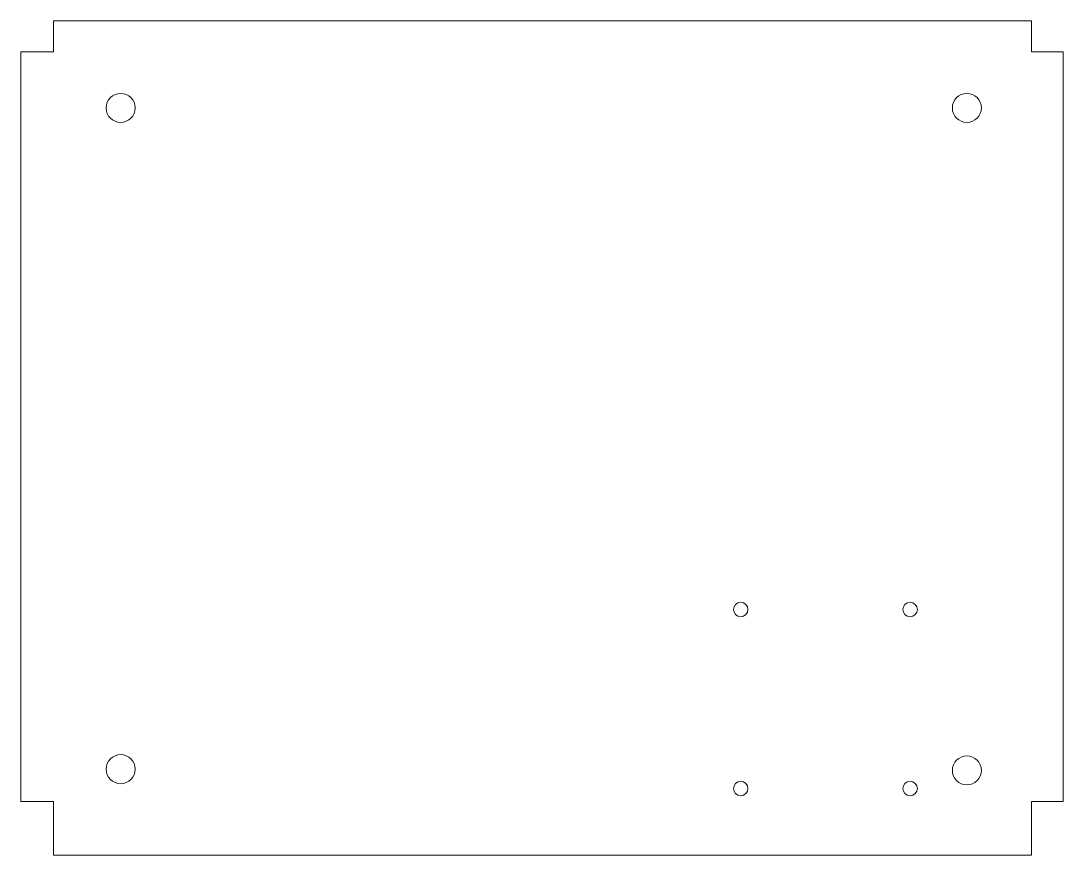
# Model space of a CAD drawing. Header units: millimetres. Extents: x -108 to 108, y -86 to 86.
import ezdxf

# ---------------------------------------------------------------- set-up
doc = ezdxf.new("R2010")
doc.units = ezdxf.units.MM
doc.header["$MEASUREMENT"] = 0
doc.layers.add('Bottom', color=7, linetype='Continuous')

msp = doc.modelspace()

# ---------------------------------------------------------------- linework, layer by layer
at = {"layer": 'Bottom', "color": 114, "lineweight": 9}
for centre, major_axis in [((-87.043, 68.232), (0, 3)), ((87.775, 68.232), (0, 3)), ((41.05, -35.45), (0, 1.5)), ((76.05, -35.45), (0, 1.5)), ((-87.043, -68.454), (0, 3)), ((87.775, -68.708), (0, 3)), ((41.05, -72.45), (0, 1.5)), ((76.05, -72.45), (0, 1.5))]:
    msp.add_ellipse(centre, major_axis=major_axis, ratio=1, dxfattribs=at)
at = {"layer": 'Bottom', "color": 22, "lineweight": 9}
msp.add_open_spline([(-100.8919, -86.2321), (-100.8919, -86.2321), (-100.8919, -75.1559), (-100.8919, -75.1559), (-100.8919, -75.1559), (-100.8919, -75.1559), (-107.667, -75.1559), (-107.667, -75.1559), (-107.667, -75.1559), (-107.667, -75.1559), (-107.667, 79.8442), (-107.667, 79.8442), (-107.667, 79.8442), (-107.667, 79.8442), (-100.8919, 79.8442), (-100.8919, 79.8442), (-100.8919, 79.8442), (-100.8919, 79.8442), (-100.8919, 86.2322), (-100.8919, 86.2322), (-100.8919, 86.2322), (-100.8919, 86.2322), (101.1081, 86.2322), (101.1081, 86.2322), (101.1081, 86.2322), (101.1081, 86.2322), (101.1081, 79.8442), (101.1081, 79.8442), (101.1081, 79.8442), (101.1081, 79.8442), (107.667, 79.8442), (107.667, 79.8442), (107.667, 79.8442), (107.667, 79.8442), (107.667, -75.1559), (107.667, -75.1559), (107.667, -75.1559), (107.667, -75.1559), (101.1081, -75.1559), (101.1081, -75.1559), (101.1081, -75.1559), (101.1081, -75.1559), (101.1081, -86.2321), (101.1081, -86.2321), (101.1081, -86.2321), (101.1081, -86.2321), (-100.8919, -86.2321), (-100.8919, -86.2321)], degree=3, knots=[0, 0, 0, 0, 0.08333333, 0.08333333, 0.08333333, 0.08333333, 0.16666667, 0.16666667, 0.16666667, 0.16666667, 0.25, 0.25, 0.25, 0.25, 0.33333333, 0.33333333, 0.33333333, 0.33333333, 0.41666667, 0.41666667, 0.41666667, 0.41666667, 0.5, 0.5, 0.5, 0.5, 0.58333333, 0.58333333, 0.58333333, 0.58333333, 0.66666667, 0.66666667, 0.66666667, 0.66666667, 0.75, 0.75, 0.75, 0.75, 0.83333333, 0.83333333, 0.83333333, 0.83333333, 0.91666667, 0.91666667, 0.91666667, 0.91666667, 1, 1, 1, 1], dxfattribs=at)

doc.saveas('drawing.dxf')
